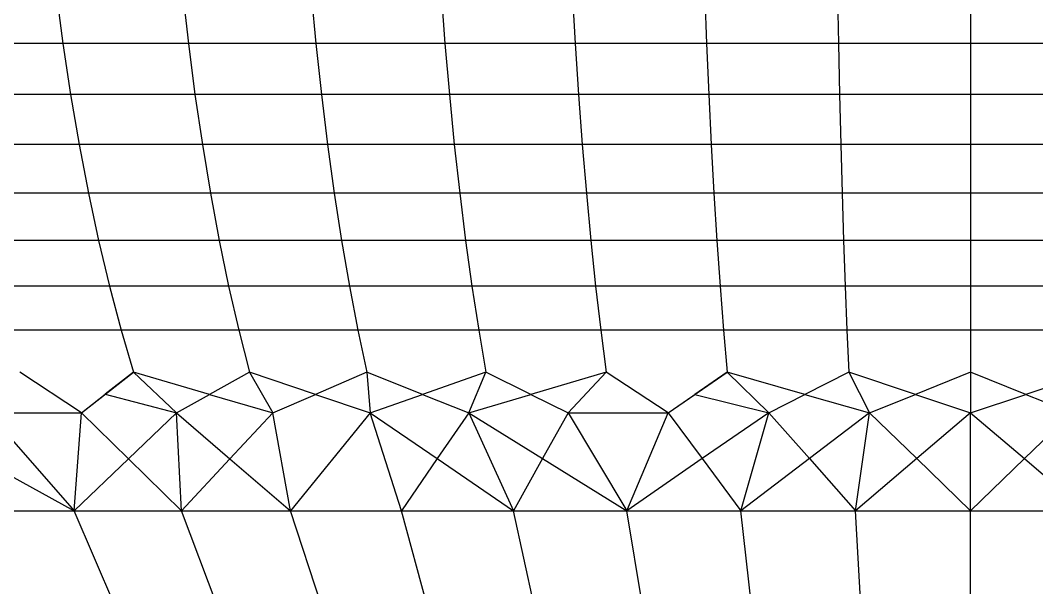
# Model space of a CAD drawing. Header units: inches. Extents: x 17 to 4615, y 5 to 3256.
# Drawn here: x 1641.811 to 1642.797, y 2594.902 to 2595.452 of the extents above; entities that cross this region are included whole.
import ezdxf

# ---------------------------------------------------------------- set-up
doc = ezdxf.new("R2010")
doc.units = ezdxf.units.IN
doc.header["$MEASUREMENT"] = 0

msp = doc.modelspace()

# ---------------------------------------------------------------- linework, layer by layer
for p, q in [((1641.84513, 2595.48023), (1641.85179, 2595.42954)), ((1641.96791, 2595.48023), (1641.97361, 2595.42954)), ((1642.09248, 2595.48023), (1642.09727, 2595.42954)), ((1642.21861, 2595.48023), (1642.22245, 2595.42954)), ((1642.34599, 2595.48023), (1642.34889, 2595.42954)), ((1642.47428, 2595.48023), (1642.47621, 2595.42954)), ((1642.60322, 2595.48023), (1642.60417, 2595.42954)), ((1642.73243, 2595.48023), (1642.73243, 2595.42954)), ((1641.85179, 2595.42954), (1641.73207, 2595.42954)), ((1641.85179, 2595.42954), (1641.85926, 2595.37992)), ((1641.97361, 2595.42954), (1641.85179, 2595.42954)), ((1641.97361, 2595.42954), (1641.98005, 2595.37992)), ((1642.09727, 2595.42954), (1641.97361, 2595.42954)), ((1642.09727, 2595.42954), (1642.10267, 2595.37992)), ((1642.22245, 2595.42954), (1642.09727, 2595.42954)), ((1642.22245, 2595.42954), (1642.22679, 2595.37992)), ((1642.34889, 2595.42954), (1642.22245, 2595.42954)), ((1642.34889, 2595.42954), (1642.35212, 2595.37992)), ((1642.47621, 2595.42954), (1642.34889, 2595.42954)), ((1642.47621, 2595.42954), (1642.4784, 2595.37992)), ((1642.60417, 2595.42954), (1642.47621, 2595.42954)), ((1642.60417, 2595.42954), (1642.60527, 2595.37992)), ((1642.73243, 2595.42954), (1642.60417, 2595.42954)), ((1642.73243, 2595.42954), (1642.73243, 2595.37992)), ((1642.86073, 2595.42954), (1642.73243, 2595.42954)), ((1641.85926, 2595.37992), (1641.74058, 2595.37992)), ((1641.85926, 2595.37992), (1641.86756, 2595.33146)), ((1641.98005, 2595.37992), (1641.85926, 2595.37992)), ((1641.98005, 2595.37992), (1641.98719, 2595.33146)), ((1642.10267, 2595.37992), (1641.98005, 2595.37992)), ((1642.10267, 2595.37992), (1642.10865, 2595.33146)), ((1642.22679, 2595.37992), (1642.10267, 2595.37992)), ((1642.22679, 2595.37992), (1642.23161, 2595.33146)), ((1642.35212, 2595.37992), (1642.22679, 2595.37992)), ((1642.35212, 2595.37992), (1642.35575, 2595.33146)), ((1642.4784, 2595.37992), (1642.35212, 2595.37992)), ((1642.4784, 2595.37992), (1642.48081, 2595.33146)), ((1642.60527, 2595.37992), (1642.4784, 2595.37992)), ((1642.60527, 2595.37992), (1642.60649, 2595.33146)), ((1642.73243, 2595.37992), (1642.60527, 2595.37992)), ((1642.73243, 2595.37992), (1642.73243, 2595.33146)), ((1642.85963, 2595.37992), (1642.73243, 2595.37992)), ((1641.86756, 2595.33146), (1641.74998, 2595.33146)), ((1641.86756, 2595.33146), (1641.87666, 2595.28425)), ((1641.98719, 2595.33146), (1641.86756, 2595.33146)), ((1641.98719, 2595.33146), (1641.99504, 2595.28425)), ((1642.10865, 2595.33146), (1641.98719, 2595.33146)), ((1642.10865, 2595.33146), (1642.11521, 2595.28425)), ((1642.23161, 2595.33146), (1642.10865, 2595.33146)), ((1642.23161, 2595.33146), (1642.23686, 2595.28425)), ((1642.35575, 2595.33146), (1642.23161, 2595.33146)), ((1642.35575, 2595.33146), (1642.35972, 2595.28425)), ((1642.48081, 2595.33146), (1642.35575, 2595.33146)), ((1642.48081, 2595.33146), (1642.48344, 2595.28425)), ((1642.60649, 2595.33146), (1642.48081, 2595.33146)), ((1642.60649, 2595.33146), (1642.6078, 2595.28425)), ((1642.73243, 2595.33146), (1642.60649, 2595.33146)), ((1642.73243, 2595.33146), (1642.73243, 2595.28425)), ((1642.85841, 2595.33146), (1642.73243, 2595.33146)), ((1641.87666, 2595.28425), (1641.76033, 2595.28425)), ((1641.87666, 2595.28425), (1641.88652, 2595.23844)), ((1641.99504, 2595.28425), (1641.87666, 2595.28425)), ((1641.99504, 2595.28425), (1642.00355, 2595.23844)), ((1642.11521, 2595.28425), (1641.99504, 2595.28425)), ((1642.11521, 2595.28425), (1642.12232, 2595.23844)), ((1642.23686, 2595.28425), (1642.11521, 2595.28425)), ((1642.23686, 2595.28425), (1642.24256, 2595.23844)), ((1642.35972, 2595.28425), (1642.23686, 2595.28425)), ((1642.35972, 2595.28425), (1642.36399, 2595.23844)), ((1642.48344, 2595.28425), (1642.35972, 2595.28425)), ((1642.48344, 2595.28425), (1642.48634, 2595.23844)), ((1642.6078, 2595.28425), (1642.48344, 2595.28425)), ((1642.6078, 2595.28425), (1642.60923, 2595.23844)), ((1642.73243, 2595.28425), (1642.6078, 2595.28425)), ((1642.73243, 2595.28425), (1642.73243, 2595.23844)), ((1642.8571, 2595.28425), (1642.73243, 2595.28425)), ((1641.88652, 2595.23844), (1641.77153, 2595.23844)), ((1641.88652, 2595.23844), (1641.89714, 2595.19416)), ((1642.00355, 2595.23844), (1641.88652, 2595.23844)), ((1642.00355, 2595.23844), (1642.01267, 2595.19416)), ((1642.12232, 2595.23844), (1642.00355, 2595.23844)), ((1642.12232, 2595.23844), (1642.12998, 2595.19416)), ((1642.24256, 2595.23844), (1642.12232, 2595.23844)), ((1642.24256, 2595.23844), (1642.24873, 2595.19416)), ((1642.36399, 2595.23844), (1642.24256, 2595.23844)), ((1642.36399, 2595.23844), (1642.36863, 2595.19416)), ((1642.48634, 2595.23844), (1642.36399, 2595.23844)), ((1642.48634, 2595.23844), (1642.48942, 2595.19416)), ((1642.60923, 2595.23844), (1642.48634, 2595.23844)), ((1642.60923, 2595.23844), (1642.61079, 2595.19416)), ((1642.73243, 2595.23844), (1642.60923, 2595.23844)), ((1642.73243, 2595.23844), (1642.73243, 2595.19416)), ((1642.85566, 2595.23844), (1642.73243, 2595.23844)), ((1641.89714, 2595.19416), (1641.78358, 2595.19416)), ((1641.89714, 2595.19416), (1641.90849, 2595.15146)), ((1642.01267, 2595.19416), (1641.89714, 2595.19416)), ((1642.01267, 2595.19416), (1642.02247, 2595.15146)), ((1642.12998, 2595.19416), (1642.01267, 2595.19416)), ((1642.12998, 2595.19416), (1642.13816, 2595.15146)), ((1642.24873, 2595.19416), (1642.12998, 2595.19416)), ((1642.24873, 2595.19416), (1642.25529, 2595.15146)), ((1642.36863, 2595.19416), (1642.24873, 2595.19416)), ((1642.36863, 2595.19416), (1642.37358, 2595.15146)), ((1642.48942, 2595.19416), (1642.36863, 2595.19416)), ((1642.48942, 2595.19416), (1642.49272, 2595.15146)), ((1642.61079, 2595.19416), (1642.48942, 2595.19416)), ((1642.61079, 2595.19416), (1642.61244, 2595.15146)), ((1642.73243, 2595.19416), (1642.61079, 2595.19416)), ((1642.73243, 2595.19416), (1642.73243, 2595.15146)), ((1642.85411, 2595.19416), (1642.73243, 2595.19416)), ((1641.90849, 2595.15146), (1641.79646, 2595.15146)), ((1641.90849, 2595.15146), (1641.92051, 2595.11051)), ((1642.02247, 2595.15146), (1641.90849, 2595.15146)), ((1642.02247, 2595.15146), (1642.03285, 2595.11051)), ((1642.13816, 2595.15146), (1642.02247, 2595.15146)), ((1642.13816, 2595.15146), (1642.14683, 2595.11051)), ((1642.25529, 2595.15146), (1642.13816, 2595.15146)), ((1642.25529, 2595.15146), (1642.26228, 2595.11051)), ((1642.37358, 2595.15146), (1642.25529, 2595.15146)), ((1642.37358, 2595.15146), (1642.37882, 2595.11051)), ((1642.49272, 2595.15146), (1642.37358, 2595.15146)), ((1642.49272, 2595.15146), (1642.49623, 2595.11051)), ((1642.61244, 2595.15146), (1642.49272, 2595.15146)), ((1642.61244, 2595.15146), (1642.61418, 2595.11051)), ((1642.73243, 2595.15146), (1642.61244, 2595.15146)), ((1642.73243, 2595.15146), (1642.73243, 2595.11051)), ((1642.85246, 2595.15146), (1642.73243, 2595.15146)), ((1641.87007, 2595.07135), (1641.81016, 2595.11051)), ((1641.87007, 2595.07135), (1641.92051, 2595.11051)), ((1641.92051, 2595.11051), (1641.89301, 2595.08916)), ((1641.96214, 2595.07135), (1641.92051, 2595.11051)), ((1641.99424, 2595.08913), (1641.92051, 2595.11051)), ((1642.03285, 2595.11051), (1641.99424, 2595.08913)), ((1642.03285, 2595.11051), (1642.05552, 2595.07135)), ((1642.09692, 2595.08911), (1642.03285, 2595.11051)), ((1642.14683, 2595.11051), (1642.09692, 2595.08911)), ((1642.14683, 2595.11051), (1642.15007, 2595.07135)), ((1642.20088, 2595.08909), (1642.14683, 2595.11051)), ((1642.26228, 2595.11051), (1642.20088, 2595.08909)), ((1642.24562, 2595.07135), (1642.26228, 2595.11051)), ((1642.3059, 2595.08907), (1642.26228, 2595.11051)), ((1642.37882, 2595.11051), (1642.3059, 2595.08907)), ((1642.37882, 2595.11051), (1642.34196, 2595.07135)), ((1642.43901, 2595.07135), (1642.37882, 2595.11051)), ((1642.43901, 2595.07135), (1642.49623, 2595.11051)), ((1642.49623, 2595.11051), (1642.46497, 2595.08912)), ((1642.49623, 2595.11051), (1642.53654, 2595.07135)), ((1642.57175, 2595.08911), (1642.49623, 2595.11051)), ((1642.61418, 2595.11051), (1642.57175, 2595.08911)), ((1642.61418, 2595.11051), (1642.63441, 2595.07135)), ((1642.67884, 2595.0891), (1642.61418, 2595.11051)), ((1642.73243, 2595.11051), (1642.67884, 2595.0891)), ((1642.73243, 2595.11051), (1642.73243, 2595.07135)), ((1642.78604, 2595.0891), (1642.73243, 2595.11051)), ((1642.85072, 2595.11051), (1642.78604, 2595.0891)), ((1641.87007, 2595.07135), (1641.89301, 2595.08916)), ((1641.89301, 2595.08916), (1641.96214, 2595.07135)), ((1641.96214, 2595.07135), (1641.99424, 2595.08913)), ((1641.99424, 2595.08913), (1642.05552, 2595.07135)), ((1642.05552, 2595.07135), (1642.09692, 2595.08911)), ((1642.09692, 2595.08911), (1642.15007, 2595.07135)), ((1642.15007, 2595.07135), (1642.20088, 2595.08909)), ((1642.20088, 2595.08909), (1642.24562, 2595.07135)), ((1642.24562, 2595.07135), (1642.3059, 2595.08907)), ((1642.3059, 2595.08907), (1642.34196, 2595.07135)), ((1642.43901, 2595.07135), (1642.46497, 2595.08912)), ((1642.46497, 2595.08912), (1642.53654, 2595.07135)), ((1642.53654, 2595.07135), (1642.57175, 2595.08911)), ((1642.57175, 2595.08911), (1642.63441, 2595.07135)), ((1642.63441, 2595.07135), (1642.67884, 2595.0891)), ((1642.67884, 2595.0891), (1642.73243, 2595.07135)), ((1642.73243, 2595.07135), (1642.78604, 2595.0891)), ((1642.78604, 2595.0891), (1642.83048, 2595.07135)), ((1641.77949, 2595.07135), (1641.86277, 2594.97614)), ((1641.77949, 2595.07135), (1641.87007, 2595.07135)), ((1641.86277, 2594.97614), (1641.87007, 2595.07135)), ((1641.87007, 2595.07135), (1641.91549, 2595.02666)), ((1641.96214, 2595.07135), (1641.91549, 2595.02666)), ((1641.96684, 2594.97614), (1641.96214, 2595.07135)), ((1641.96214, 2595.07135), (1642.01396, 2595.02674)), ((1642.05552, 2595.07135), (1642.01396, 2595.02674)), ((1642.07273, 2594.97614), (1642.05552, 2595.07135)), ((1642.15007, 2595.07135), (1642.07273, 2594.97614)), ((1642.18025, 2594.97614), (1642.15007, 2595.07135)), ((1642.15007, 2595.07135), (1642.21505, 2595.02684)), ((1642.24562, 2595.07135), (1642.21505, 2595.02684)), ((1642.24562, 2595.07135), (1642.28907, 2594.97614)), ((1642.24562, 2595.07135), (1642.31726, 2595.02688)), ((1642.34196, 2595.07135), (1642.31726, 2595.02688)), ((1642.34196, 2595.07135), (1642.399, 2594.97614)), ((1642.34196, 2595.07135), (1642.43901, 2595.07135)), ((1642.399, 2594.97614), (1642.43901, 2595.07135)), ((1642.43901, 2595.07135), (1642.47211, 2595.02675)), ((1642.53654, 2595.07135), (1642.47211, 2595.02675)), ((1642.50968, 2594.97614), (1642.53654, 2595.07135)), ((1642.53654, 2595.07135), (1642.57603, 2595.02679)), ((1642.63441, 2595.07135), (1642.57603, 2595.02679)), ((1642.62092, 2594.97614), (1642.63441, 2595.07135)), ((1642.63441, 2595.07135), (1642.68027, 2595.02681)), ((1642.73243, 2595.07135), (1642.68027, 2595.02681)), ((1642.73243, 2594.97614), (1642.73243, 2595.07135)), ((1642.73243, 2595.07135), (1642.78461, 2595.0268)), ((1642.83048, 2595.07135), (1642.78461, 2595.0268)), ((1641.77077, 2595.02699), (1641.86277, 2594.97614)), ((1641.91549, 2595.02666), (1641.86277, 2594.97614)), ((1641.91549, 2595.02666), (1641.96684, 2594.97614)), ((1642.01396, 2595.02674), (1641.96684, 2594.97614)), ((1642.01396, 2595.02674), (1642.07273, 2594.97614)), ((1642.21505, 2595.02684), (1642.18025, 2594.97614)), ((1642.21505, 2595.02684), (1642.28907, 2594.97614)), ((1642.31726, 2595.02688), (1642.28907, 2594.97614)), ((1642.31726, 2595.02688), (1642.399, 2594.97614)), ((1642.47211, 2595.02675), (1642.399, 2594.97614)), ((1642.47211, 2595.02675), (1642.50968, 2594.97614)), ((1642.57603, 2595.02679), (1642.50968, 2594.97614)), ((1642.57603, 2595.02679), (1642.62092, 2594.97614)), ((1642.68027, 2595.02681), (1642.62092, 2594.97614)), ((1642.68027, 2595.02681), (1642.73243, 2594.97614)), ((1642.78461, 2595.0268), (1642.73243, 2594.97614)), ((1642.78461, 2595.0268), (1642.84394, 2594.97614)), ((1641.76078, 2594.97614), (1641.86277, 2594.97614)), ((1641.86277, 2594.97614), (1641.96684, 2594.97614)), ((1641.90217, 2594.88447), (1641.86277, 2594.97614)), ((1641.96684, 2594.97614), (1642.07273, 2594.97614)), ((1642.00151, 2594.88447), (1641.96684, 2594.97614)), ((1642.07273, 2594.97614), (1642.18025, 2594.97614)), ((1642.10264, 2594.88447), (1642.07273, 2594.97614)), ((1642.18025, 2594.97614), (1642.28907, 2594.97614)), ((1642.20527, 2594.88447), (1642.18025, 2594.97614)), ((1642.28907, 2594.97614), (1642.399, 2594.97614)), ((1642.30918, 2594.88447), (1642.28907, 2594.97614)), ((1642.399, 2594.97614), (1642.50968, 2594.97614)), ((1642.4141, 2594.88447), (1642.399, 2594.97614)), ((1642.50968, 2594.97614), (1642.62092, 2594.97614)), ((1642.51979, 2594.88447), (1642.50968, 2594.97614)), ((1642.62092, 2594.97614), (1642.73243, 2594.97614)), ((1642.62599, 2594.88447), (1642.62092, 2594.97614)), ((1642.73243, 2594.97614), (1642.84394, 2594.97614)), ((1642.73243, 2594.88447), (1642.73243, 2594.97614))]:
    msp.add_line(p, q)

doc.saveas('drawing.dxf')
